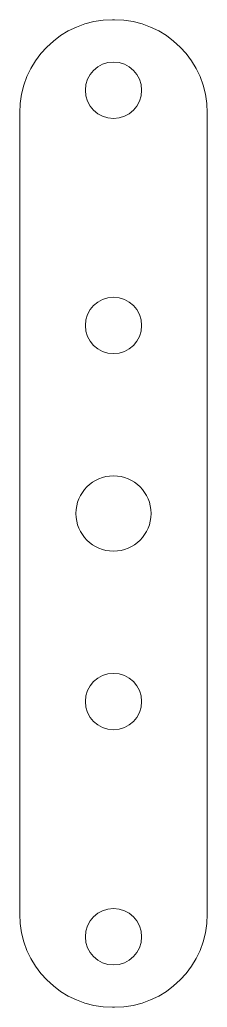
# Model space of a CAD drawing. Header units: millimetres. Extents: x 0 to 20, y -105 to 0.
import ezdxf

# ---------------------------------------------------------------- set-up
doc = ezdxf.new("R2010")
doc.units = ezdxf.units.MM

msp = doc.modelspace()

# ---------------------------------------------------------------- linework, layer by layer
at = {"color": 7, "linetype": 'Continuous', "lineweight": 15}
for p, q in [((9.9, 0), (10.1, 0)), ((0, -95.1), (0, -9.9)), ((20, -9.9), (20, -95.1)), ((10.1, -105), (9.9, -105))]:
    msp.add_line(p, q, dxfattribs=at)
for centre, radius in [((10, -7.5), 3), ((10, -32.5), 3), ((10, -52.5), 4), ((10, -72.5), 3), ((10, -97.5), 3)]:
    msp.add_circle(centre, radius, dxfattribs=at)
for centre, start, end in [((9.9, -9.9), 90, 180), ((10.1, -9.9), 0, 90), ((9.9, -95.1), 180, 270), ((10.1, -95.1), 270, 0)]:
    msp.add_arc(centre, 9.9, start, end, dxfattribs=at)

doc.saveas('drawing.dxf')
